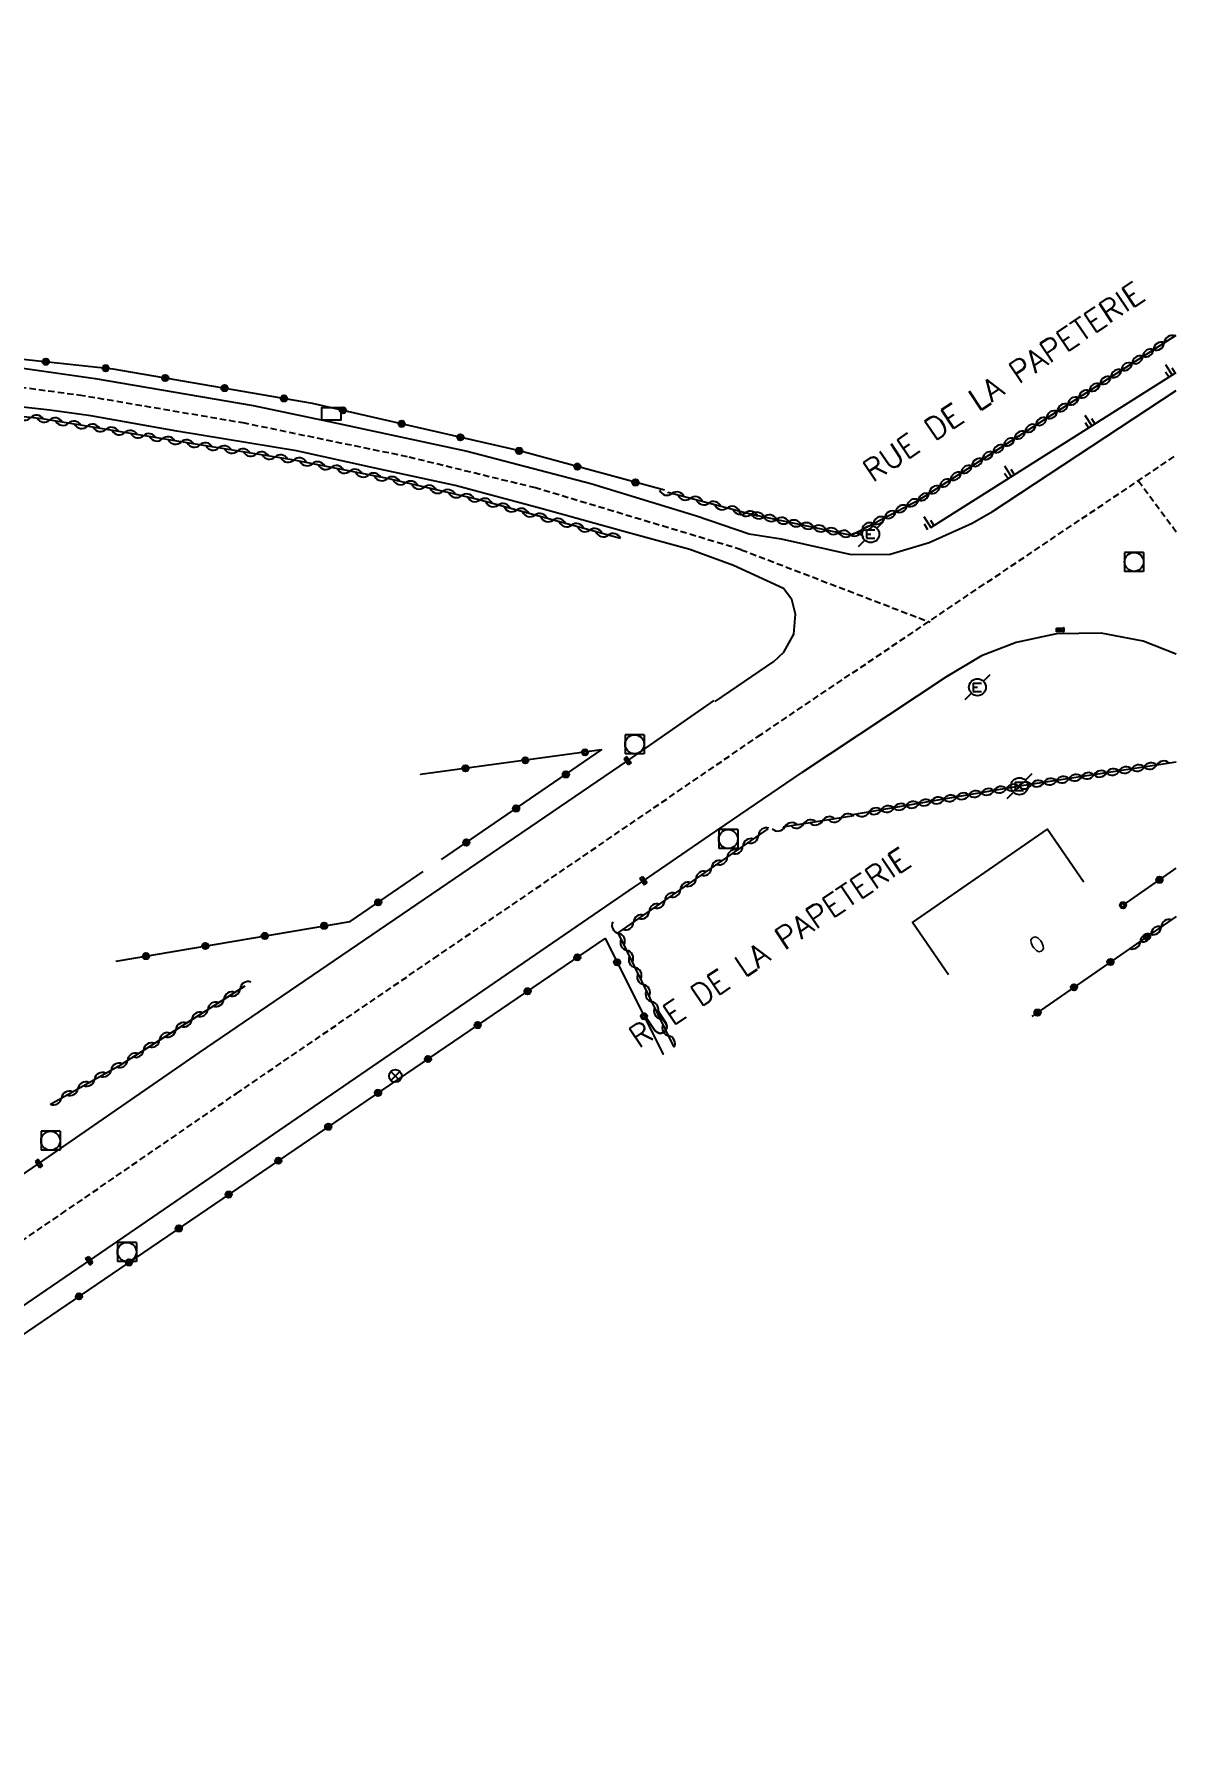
# Model space of a CAD drawing. Header units: millimetres. Extents: x 257000 to 258000, y 143999 to 144912.
# Drawn here: x 257910 to 258000, y 144172.8 to 144308.4 of the extents above; entities that cross this region are included whole.
import ezdxf
from ezdxf.enums import TextEntityAlignment as Align

# ---------------------------------------------------------------- set-up
doc = ezdxf.new("R2010")
doc.units = ezdxf.units.MM
doc.linetypes.add('DASHED', pattern=[0.75, 0.5, -0.25])
doc.layers.get('0').update_dxf_attribs({"linetype": 'CONTINUOUS'})
for name, color, linetype in [('W0001', 6, 'DASHED'), ('W0008', 7, 'CONTINUOUS'), ('W0100', 7, 'CONTINUOUS'), ('W0211', 2, 'CONTINUOUS'), ('W0310', 3, 'CONTINUOUS'), ('W0322', 7, 'CONTINUOUS'), ('W0400', 7, 'CONTINUOUS'), ('W0420', 7, 'CONTINUOUS'), ('W0469', 7, 'CONTINUOUS'), ('W0471', 7, 'CONTINUOUS'), ('W0989', 7, 'CONTINUOUS'), ('W0991', 7, 'CONTINUOUS'), ('W1471', 7, 'CONTINUOUS')]:
    doc.layers.add(name, color=color, linetype=linetype)
doc.styles.get("Standard").update_dxf_attribs({"font": 'romans.shx', "width": 0.85})

# ---------------------------------------------------------------- blocks, each defined once
blk = doc.blocks.new('T400')
for p, q in [((-0.15, 0.3), (0.15, 0.3)), ((-0.15, -0.25), (-0.15, 0.3)), ((-0.15, 0.15), (0.15, 0.15)), ((-0.15, 0), (0.15, 0)), ((0.15, 0.3), (0.15, -0.25)), ((-0.15, -0.15), (0.15, -0.15)), ((-0.15, -0.25), (-0.15, -0.3)), ((-0.15, -0.3), (0.15, -0.3)), ((0.15, -0.3), (0.15, -0.25))]:
    blk.add_line(p, q)
blk = doc.blocks.new('T420')
for p, q in [((0.75, 0.75), (-0.75, 0.75)), ((-0.75, 0.75), (-0.75, -0.75)), ((0.75, 0.75), (0.75, -0.75)), ((0.75, -0.75), (-0.75, -0.75))]:
    blk.add_line(p, q)
blk.add_ellipse((0, 0), major_axis=(-0.53, 0.53), ratio=1, start_param=3.926991, end_param=10.210176)
blk = doc.blocks.new('T469')
at = {"color": 0, "linetype": 'Continuous', "flags": 128}
for points in [[(-0.35, 0.35), (0.35, -0.35)], [(-0.35, -0.35), (0.35, 0.35)]]:
    blk.add_lwpolyline(points, dxfattribs=at)
at = {"color": 0, "linetype": 'Continuous'}
blk.add_circle((0, 0), 0.5, dxfattribs=at)
blk = doc.blocks.new('T1471')
at = {"color": 0, "linetype": 'Continuous', "flags": 128}
blk.add_lwpolyline([(-0.75, -0.5), (-0.75, 0.5), (0.75, 0.5), (0.75, -0.5), (-0.75, -0.5)], dxfattribs=at)
blk = doc.blocks.new('t322o')
at = {"color": 0, "linetype": 'Continuous'}
for radius in [0.25, 0.15]:
    blk.add_circle((0, 0), radius, dxfattribs=at)
blk = doc.blocks.new('t310o')
at = {"color": 0, "linetype": 'Continuous'}
for centre, start, end in [((-0.5, 0.38), 216.8699, 323.1304), ((0.5, -0.37), 36.8699, 143.1303)]:
    blk.add_arc(centre, 0.625, start, end, dxfattribs=at)
blk = doc.blocks.new('t211o')
at = {"color": 0, "linetype": 'Continuous'}
for p, q in [((-0.29, 0.5), (-0.29, 0)), ((0, 1), (0, 0)), ((0.29, 0.5), (0.29, 0))]:
    blk.add_line(p, q, dxfattribs=at)
blk = doc.blocks.new('T471')
for p, q in [((-0.333334, 0.333334), (-0.333334, -0.333334)), ((-0.333334, 0.333334), (0.333334, 0.333334)), ((-0.333334, 0), (0, 0)), ((0.500001, 0.500001), (1.000002, 1.000002)), ((-0.500001, -0.500001), (-1.000002, -1.000002)), ((-0.333334, -0.333334), (0.333334, -0.333334))]:
    blk.add_line(p, q)
blk.add_ellipse((0, 0), major_axis=(0.471405, 0.471405), ratio=1, start_param=5.4977871438, end_param=11.780972451)

msp = doc.modelspace()

# ---------------------------------------------------------------- linework, layer by layer
at = {"layer": 'W0001'}
msp.add_line((257965.71, 144267.75), (257980.59, 144262.04), dxfattribs=at)
for points in [[(257965.71, 144267.75), (257949.49, 144272.62), (257939.39, 144275.07), (257926.58, 144277.71), (257913.81, 144279.88), (257908.33, 144280.61), (257901.44, 144281.12), (257893.26, 144281.78), (257885.67, 144282.87), (257877.97, 144284.56), (257872.14, 144286.25), (257863.81, 144289.14), (257856.44, 144292.2), (257848.17, 144296.15), (257840.1, 144300.06), (257834.32, 144302.73), (257830.64, 144304.52), (257827.59, 144307.94), (257823.7, 144308.35), (257820.6, 144307.95)], [(257967.01, 144253.02), (257984.47, 144264.77), (258000, 144275.2)], [(258000, 144269.14), (257996.99, 144273.17)], [(257836.39, 144163.63), (257857.18, 144177.85), (257877.4, 144191.65), (257912.12, 144215.42), (257925.92, 144224.91), (257941.47, 144235.54), (257967.01, 144253.02)]]:
    msp.add_lwpolyline(points, dxfattribs=at)
at = {"layer": 'W0008'}
for points in [[(257965.09, 144266.5), (257961.66, 144267.76), (257956.74, 144269.1), (257950.01, 144270.98), (257943.15, 144272.8), (257936.72, 144274.19), (257930.66, 144275.54), (257921.21, 144277.09), (257914.45, 144278.3), (257911.21, 144278.74), (257906.19, 144279.3), (257896.56, 144279.95), (257890.76, 144280.55), (257885.17, 144281.39), (257878.17, 144282.92), (257870.4, 144285.24), (257862.44, 144288), (257856.22, 144290.57), (257847.79, 144294.68), (257839.14, 144298.84), (257833.68, 144301.17), (257825.8, 144303.63), (257822.07, 144304.77), (257818.25, 144305.59)], [(257907.97, 144282.21), (257914.79, 144281.24), (257927.22, 144279.1), (257933.59, 144277.77), (257944.11, 144275.52), (257953.84, 144272.98), (257962.17, 144270.43), (257966.32, 144268.99)], [(257966.32, 144268.99), (257968.84, 144268.61), (257974.36, 144267.36), (257977.45, 144267.41), (257980.53, 144268.31), (257983.91, 144269.85), (257985.52, 144270.76), (258000, 144280.3)], [(257963.65, 144255.8), (257968.27, 144258.95), (257969.05, 144259.69), (257969.84, 144261.09), (257969.97, 144262.66), (257969.69, 144263.83), (257969.04, 144264.7), (257965.09, 144266.5)], [(258000, 144259.53), (257997.39, 144260.54), (257994.07, 144261.18), (257990.56, 144261.12), (257987.38, 144260.45), (257984.63, 144259.39), (257981.84, 144257.71), (257970.45, 144250.18)], [(257742.88, 144104.88), (257749.75, 144109.63), (257758.02, 144115.24), (257768.88, 144122.75), (257787.6, 144135.48), (257796.97, 144141.79), (257805.95, 144148.04), (257834.74, 144167.64), (257842.17, 144172.81), (257872.29, 144193.26), (257883.95, 144201.36), (257910.34, 144219.39), (257922.99, 144228.13), (257956.74, 144251.12), (257963.58, 144255.86)], [(257838.03, 144159.62), (257876.23, 144185.72), (257876.68, 144186), (257913.9, 144211.45), (257914.31, 144211.72), (257928.86, 144221.69), (257957.3, 144241.2), (257958, 144241.67), (257963.19, 144245.22), (257970.45, 144250.18)]]:
    msp.add_lwpolyline(points, dxfattribs=at)
at = {"layer": 'W0100'}
msp.add_lwpolyline([(257982.04, 144234.26), (257979.2, 144238.38), (257989.85, 144245.73), (257992.69, 144241.62), (257992.69, 144241.62), (257992.69, 144241.62), (257992.69, 144241.62), (257992.69, 144241.62), (257992.69, 144241.62), (257992.69, 144241.62), (257992.69, 144241.62), (257992.69, 144241.62), (257992.69, 144241.62), (257992.69, 144241.62), (257992.69, 144241.62), (257992.69, 144241.62), (257992.69, 144241.62), (257992.69, 144241.62), (257992.69, 144241.62), (257992.69, 144241.62), (257992.69, 144241.62), (257992.69, 144241.62), (257992.69, 144241.62), (257992.69, 144241.62), (257992.69, 144241.62), (257992.69, 144241.62), (257992.69, 144241.62), (257992.69, 144241.62), (257992.69, 144241.62), (257992.69, 144241.62), (257992.69, 144241.62), (257992.69, 144241.62), (257992.69, 144241.62), (257992.69, 144241.62), (257992.69, 144241.62), (257992.69, 144241.62), (257992.69, 144241.62), (257992.69, 144241.62), (257992.69, 144241.62), (257992.69, 144241.62), (257992.69, 144241.62), (257992.69, 144241.62), (257992.69, 144241.62), (257992.69, 144241.62), (257992.69, 144241.62), (257992.69, 144241.62), (257992.69, 144241.62), (257992.69, 144241.62), (257992.69, 144241.62), (257992.69, 144241.62), (257992.69, 144241.62), (257992.69, 144241.62), (257992.69, 144241.62), (257992.69, 144241.62), (257992.69, 144241.62), (257992.69, 144241.62), (257992.69, 144241.62), (257992.69, 144241.62), (257992.69, 144241.62), (257992.69, 144241.62), (257992.69, 144241.62), (257992.69, 144241.62), (257992.69, 144241.62), (257992.69, 144241.62), (257992.69, 144241.62), (257992.69, 144241.62), (257992.69, 144241.62), (257992.69, 144241.62), (257992.69, 144241.62), (257992.69, 144241.62), (257992.69, 144241.62), (257992.69, 144241.62), (257992.69, 144241.62), (257992.69, 144241.62), (257992.69, 144241.62), (257992.69, 144241.62), (257992.69, 144241.62), (257992.69, 144241.62), (257992.69, 144241.62), (257992.69, 144241.62), (257992.69, 144241.62), (257992.69, 144241.62), (257992.69, 144241.62), (257992.69, 144241.62), (257992.69, 144241.62), (257992.69, 144241.62), (257992.69, 144241.62), (257992.69, 144241.62), (257992.69, 144241.62), (257992.69, 144241.62), (257992.69, 144241.62), (257992.69, 144241.62), (257992.69, 144241.62), (257992.69, 144241.62), (257992.69, 144241.62), (257992.69, 144241.62), (257992.69, 144241.62), (257992.69, 144241.62), (257992.69, 144241.62), (257992.69, 144241.62), (257992.69, 144241.62), (257992.69, 144241.62), (257992.69, 144241.62), (257992.69, 144241.62), (257992.69, 144241.62), (257992.69, 144241.62), (257992.69, 144241.62), (257992.69, 144241.62), (257992.69, 144241.62), (257992.69, 144241.62), (257992.69, 144241.62), (257992.69, 144241.62), (257992.69, 144241.62), (257992.69, 144241.62), (257992.69, 144241.62), (257992.69, 144241.62), (257992.69, 144241.62), (257992.69, 144241.62), (257992.69, 144241.62), (257992.69, 144241.62)], dxfattribs=at)
at = {"layer": 'W0211'}
msp.add_line((257979.8, 144271.74), (258000, 144284.66), dxfattribs=at)
msp.add_lwpolyline([(257980.64, 144269.51), (258000, 144281.71)], dxfattribs=at)
at = {"layer": 'W0310'}
for p, q in [((257999.81, 144242.53), (258000, 144242.67)), ((258000, 144238.86), (257996.83, 144236.66))]:
    msp.add_line(p, q, dxfattribs=at)
for points in [[(257966.52, 144270.54), (257974.36, 144268.9), (257979.8, 144271.74), (258000, 144284.66)], [(257956.19, 144268.64), (257944.93, 144271.71), (257937.81, 144273.35), (257930.47, 144274.81), (257921.21, 144276.3), (257910.59, 144278.07), (257903.36, 144278.85)], [(257967.01, 144270.4), (257959.92, 144272.27), (257959.92, 144272.27), (257959.92, 144272.27), (257959.92, 144272.27), (257959.92, 144272.27), (257959.92, 144272.27), (257959.92, 144272.27), (257959.92, 144272.27), (257959.92, 144272.27), (257959.92, 144272.27), (257959.92, 144272.27), (257959.92, 144272.27), (257959.92, 144272.27), (257959.92, 144272.27), (257959.92, 144272.27), (257959.92, 144272.27), (257959.92, 144272.27), (257959.92, 144272.27), (257959.92, 144272.27), (257959.92, 144272.27), (257959.92, 144272.27), (257959.92, 144272.27), (257959.92, 144272.27), (257959.92, 144272.27), (257959.92, 144272.27), (257959.92, 144272.27), (257959.92, 144272.27), (257959.92, 144272.27), (257959.92, 144272.27), (257959.92, 144272.27), (257959.92, 144272.27), (257959.92, 144272.27), (257959.92, 144272.27), (257959.92, 144272.27), (257959.92, 144272.27), (257959.92, 144272.27), (257959.92, 144272.27), (257959.92, 144272.27), (257959.92, 144272.27), (257959.92, 144272.27), (257959.92, 144272.27), (257959.92, 144272.27), (257959.92, 144272.27), (257959.92, 144272.27), (257959.92, 144272.27), (257959.92, 144272.27), (257959.92, 144272.27), (257959.92, 144272.27), (257959.92, 144272.27), (257959.92, 144272.27), (257959.92, 144272.27), (257959.92, 144272.27), (257959.92, 144272.27), (257959.92, 144272.27), (257959.92, 144272.27), (257959.92, 144272.27), (257959.92, 144272.27), (257959.92, 144272.27), (257959.92, 144272.27), (257959.92, 144272.27), (257959.92, 144272.27), (257959.92, 144272.27), (257959.92, 144272.27), (257959.92, 144272.27), (257959.92, 144272.27), (257959.92, 144272.27), (257959.92, 144272.27), (257959.92, 144272.27), (257959.92, 144272.27), (257959.92, 144272.27), (257959.92, 144272.27), (257959.92, 144272.27), (257959.92, 144272.27), (257959.92, 144272.27), (257959.92, 144272.27), (257959.92, 144272.27), (257959.92, 144272.27), (257959.92, 144272.27), (257959.92, 144272.27), (257959.92, 144272.27), (257959.92, 144272.27), (257959.92, 144272.27), (257959.92, 144272.27), (257959.92, 144272.27), (257959.92, 144272.27), (257959.92, 144272.27), (257959.92, 144272.27), (257959.92, 144272.27), (257959.92, 144272.27), (257959.92, 144272.27), (257959.92, 144272.27), (257959.92, 144272.27), (257959.92, 144272.27), (257959.92, 144272.27), (257959.92, 144272.27), (257959.92, 144272.27), (257959.92, 144272.27), (257959.92, 144272.27), (257959.92, 144272.27), (257959.92, 144272.27)], [(257959.92, 144272.27), (257959.92, 144272.27), (257959.92, 144272.27), (257959.92, 144272.27), (257959.92, 144272.27), (257959.92, 144272.27), (257959.92, 144272.27), (257959.92, 144272.27), (257959.92, 144272.27), (257959.92, 144272.27), (257959.92, 144272.27), (257959.92, 144272.27), (257959.92, 144272.27), (257959.92, 144272.27), (257959.92, 144272.27), (257959.92, 144272.27), (257959.92, 144272.27), (257959.92, 144272.27), (257959.92, 144272.27), (257959.92, 144272.27)], [(258000, 144251.02), (257987.63, 144249.11), (257974.48, 144246.85)], [(257960.43, 144228.55), (257960.43, 144228.55), (257960.43, 144228.55), (257960.43, 144228.55), (257960.43, 144228.55), (257960.43, 144228.55), (257960.43, 144228.55), (257960.43, 144228.55), (257960.43, 144228.55), (257960.43, 144228.55), (257960.43, 144228.55), (257960.43, 144228.55), (257960.43, 144228.55), (257960.43, 144228.55), (257960.43, 144228.55), (257960.43, 144228.55), (257960.43, 144228.55), (257960.43, 144228.55), (257956.01, 144237.56), (257967.82, 144245.75)], [(257974.57, 144246.78), (257969.01, 144245.9), (257969.01, 144245.9), (257969.01, 144245.9), (257969.01, 144245.9), (257969.01, 144245.9), (257969.01, 144245.9), (257969.01, 144245.9), (257969.01, 144245.9), (257969.01, 144245.9), (257969.01, 144245.9), (257969.01, 144245.9), (257969.01, 144245.9), (257969.01, 144245.9), (257969.01, 144245.9), (257969.01, 144245.9), (257969.01, 144245.9), (257969.01, 144245.9), (257969.01, 144245.9), (257969.01, 144245.9), (257969.01, 144245.9), (257969.01, 144245.9), (257969.01, 144245.9), (257969.01, 144245.9), (257969.01, 144245.9), (257969.01, 144245.9), (257969.01, 144245.9), (257969.01, 144245.9), (257969.01, 144245.9), (257969.01, 144245.9), (257969.01, 144245.9), (257969.01, 144245.9), (257969.01, 144245.9), (257969.01, 144245.9), (257969.01, 144245.9), (257969.01, 144245.9), (257969.01, 144245.9), (257969.01, 144245.9), (257969.01, 144245.9), (257969.01, 144245.9), (257969.01, 144245.9), (257969.01, 144245.9), (257969.01, 144245.9), (257969.01, 144245.9), (257969.01, 144245.9), (257969.01, 144245.9), (257969.01, 144245.9), (257969.01, 144245.9), (257969.01, 144245.9), (257969.01, 144245.9), (257969.01, 144245.9), (257969.01, 144245.9), (257969.01, 144245.9), (257969.01, 144245.9), (257969.01, 144245.9), (257969.01, 144245.9), (257969.01, 144245.9), (257969.01, 144245.9), (257969.01, 144245.9), (257969.01, 144245.9), (257969.01, 144245.9), (257969.01, 144245.9), (257969.01, 144245.9), (257969.01, 144245.9), (257969.01, 144245.9), (257969.01, 144245.9), (257969.01, 144245.9), (257969.01, 144245.9), (257969.01, 144245.9), (257969.01, 144245.9), (257969.01, 144245.9), (257969.01, 144245.9), (257969.01, 144245.9), (257969.01, 144245.9), (257969.01, 144245.9), (257969.01, 144245.9), (257969.01, 144245.9), (257969.01, 144245.9), (257969.01, 144245.9), (257969.01, 144245.9), (257969.01, 144245.9), (257969.01, 144245.9), (257969.01, 144245.9), (257969.01, 144245.9), (257969.01, 144245.9), (257969.01, 144245.9), (257969.01, 144245.9), (257969.01, 144245.9), (257969.01, 144245.9), (257969.01, 144245.9), (257969.01, 144245.9), (257969.01, 144245.9), (257969.01, 144245.9), (257969.01, 144245.9), (257969.01, 144245.9), (257969.01, 144245.9), (257969.01, 144245.9), (257969.01, 144245.9), (257969.01, 144245.9), (257969.01, 144245.9), (257969.01, 144245.9)], [(257969.01, 144245.9), (257969.01, 144245.9), (257969.01, 144245.9), (257969.01, 144245.9), (257969.01, 144245.9), (257969.01, 144245.9), (257969.01, 144245.9), (257969.01, 144245.9), (257969.01, 144245.9), (257969.01, 144245.9), (257969.01, 144245.9), (257969.01, 144245.9), (257969.01, 144245.9), (257969.01, 144245.9), (257969.01, 144245.9), (257969.01, 144245.9), (257969.01, 144245.9), (257969.01, 144245.9), (257969.01, 144245.9), (257969.01, 144245.9)], [(257911.25, 144224.05), (257911.25, 144224.05), (257911.25, 144224.05), (257911.25, 144224.05), (257911.25, 144224.05), (257911.25, 144224.05), (257911.25, 144224.05), (257911.25, 144224.05), (257911.25, 144224.05), (257911.25, 144224.05), (257911.25, 144224.05), (257911.25, 144224.05), (257911.25, 144224.05), (257911.25, 144224.05), (257911.25, 144224.05), (257911.25, 144224.05), (257911.25, 144224.05), (257911.25, 144224.05), (257916.83, 144227.19), (257926.6, 144233.39)], [(257960.43, 144228.55), (257960.43, 144228.55), (257960.43, 144228.55), (257960.43, 144228.55), (257960.43, 144228.55), (257960.43, 144228.55), (257960.43, 144228.55), (257960.43, 144228.55), (257960.43, 144228.55), (257960.43, 144228.55), (257960.43, 144228.55), (257960.43, 144228.55), (257960.43, 144228.55), (257960.43, 144228.55), (257960.43, 144228.55), (257960.43, 144228.55), (257960.43, 144228.55), (257960.43, 144228.55), (257960.43, 144228.55), (257960.43, 144228.55), (257960.43, 144228.55), (257960.43, 144228.55), (257960.43, 144228.55), (257960.43, 144228.55), (257960.43, 144228.55), (257960.43, 144228.55), (257960.43, 144228.55), (257960.43, 144228.55), (257960.43, 144228.55), (257960.43, 144228.55), (257960.43, 144228.55), (257960.43, 144228.55), (257960.43, 144228.55), (257960.43, 144228.55), (257960.43, 144228.55), (257960.43, 144228.55), (257960.43, 144228.55), (257960.43, 144228.55), (257960.43, 144228.55), (257960.43, 144228.55), (257960.43, 144228.55), (257960.43, 144228.55), (257960.43, 144228.55), (257960.43, 144228.55), (257960.43, 144228.55), (257960.43, 144228.55), (257960.43, 144228.55), (257960.43, 144228.55), (257960.43, 144228.55), (257960.43, 144228.55), (257960.43, 144228.55), (257960.43, 144228.55), (257960.43, 144228.55), (257960.43, 144228.55), (257960.43, 144228.55), (257960.43, 144228.55), (257960.43, 144228.55), (257960.43, 144228.55), (257960.43, 144228.55), (257960.43, 144228.55), (257960.43, 144228.55), (257960.43, 144228.55), (257960.43, 144228.55), (257960.43, 144228.55), (257960.43, 144228.55), (257960.43, 144228.55), (257960.43, 144228.55), (257960.43, 144228.55), (257960.43, 144228.55), (257960.43, 144228.55), (257960.43, 144228.55), (257960.43, 144228.55), (257960.43, 144228.55), (257960.43, 144228.55), (257960.43, 144228.55), (257960.43, 144228.55), (257960.43, 144228.55), (257960.43, 144228.55), (257960.43, 144228.55), (257960.43, 144228.55), (257960.43, 144228.55), (257960.43, 144228.55), (257960.43, 144228.55), (257960.43, 144228.55), (257960.43, 144228.55), (257960.43, 144228.55), (257960.43, 144228.55), (257960.43, 144228.55), (257960.43, 144228.55), (257960.43, 144228.55), (257960.43, 144228.55), (257960.43, 144228.55), (257960.43, 144228.55), (257960.43, 144228.55), (257960.43, 144228.55), (257960.43, 144228.55), (257960.43, 144228.55), (257960.43, 144228.55), (257960.43, 144228.55), (257960.43, 144228.55), (257960.43, 144228.55)], [(257911.25, 144224.05), (257911.25, 144224.05), (257911.25, 144224.05), (257911.25, 144224.05), (257911.25, 144224.05), (257911.25, 144224.05), (257911.25, 144224.05), (257911.25, 144224.05), (257911.25, 144224.05), (257911.25, 144224.05), (257911.25, 144224.05), (257911.25, 144224.05), (257911.25, 144224.05), (257911.25, 144224.05), (257911.25, 144224.05), (257911.25, 144224.05), (257911.25, 144224.05), (257911.25, 144224.05), (257911.25, 144224.05), (257911.25, 144224.05), (257911.25, 144224.05), (257911.25, 144224.05), (257911.25, 144224.05), (257911.25, 144224.05), (257911.25, 144224.05), (257911.25, 144224.05), (257911.25, 144224.05), (257911.25, 144224.05), (257911.25, 144224.05), (257911.25, 144224.05), (257911.25, 144224.05), (257911.25, 144224.05), (257911.25, 144224.05), (257911.25, 144224.05), (257911.25, 144224.05), (257911.25, 144224.05), (257911.25, 144224.05), (257911.25, 144224.05), (257911.25, 144224.05), (257911.25, 144224.05), (257911.25, 144224.05), (257911.25, 144224.05), (257911.25, 144224.05), (257911.25, 144224.05), (257911.25, 144224.05), (257911.25, 144224.05), (257911.25, 144224.05), (257911.25, 144224.05), (257911.25, 144224.05), (257911.25, 144224.05), (257911.25, 144224.05), (257911.25, 144224.05), (257911.25, 144224.05), (257911.25, 144224.05), (257911.25, 144224.05), (257911.25, 144224.05), (257911.25, 144224.05), (257911.25, 144224.05), (257911.25, 144224.05), (257911.25, 144224.05), (257911.25, 144224.05), (257911.25, 144224.05), (257911.25, 144224.05), (257911.25, 144224.05), (257911.25, 144224.05), (257911.25, 144224.05), (257911.25, 144224.05), (257911.25, 144224.05), (257911.25, 144224.05), (257911.25, 144224.05), (257911.25, 144224.05), (257911.25, 144224.05), (257911.25, 144224.05), (257911.25, 144224.05), (257911.25, 144224.05), (257911.25, 144224.05), (257911.25, 144224.05), (257911.25, 144224.05), (257911.25, 144224.05), (257911.25, 144224.05), (257911.25, 144224.05), (257911.25, 144224.05), (257911.25, 144224.05), (257911.25, 144224.05), (257911.25, 144224.05), (257911.25, 144224.05), (257911.25, 144224.05), (257911.25, 144224.05), (257911.25, 144224.05), (257911.25, 144224.05), (257911.25, 144224.05), (257911.25, 144224.05), (257911.25, 144224.05), (257911.25, 144224.05), (257911.25, 144224.05), (257911.25, 144224.05), (257911.25, 144224.05), (257911.25, 144224.05), (257911.25, 144224.05), (257911.25, 144224.05), (257911.25, 144224.05)]]:
    msp.add_lwpolyline(points, dxfattribs=at)
at = {"layer": 'W0322'}
msp.add_line((257995.8, 144239.74), (257999.81, 144242.53), dxfattribs=at)
for points in [[(257959.66, 144272.43), (257948.13, 144275.56), (257931.91, 144279.28), (257916.2, 144281.98), (257900.02, 144283.72)], [(257942.08, 144243.34), (257954.7, 144251.97), (257940.42, 144250.05), (257940.42, 144250.05), (257940.42, 144250.05), (257940.42, 144250.05), (257940.42, 144250.05), (257940.42, 144250.05), (257940.42, 144250.05), (257940.42, 144250.05), (257940.42, 144250.05), (257940.42, 144250.05), (257940.42, 144250.05), (257940.42, 144250.05), (257940.42, 144250.05), (257940.42, 144250.05), (257940.42, 144250.05), (257940.42, 144250.05), (257940.42, 144250.05), (257940.42, 144250.05), (257940.42, 144250.05), (257940.42, 144250.05), (257940.42, 144250.05), (257940.42, 144250.05), (257940.42, 144250.05), (257940.42, 144250.05), (257940.42, 144250.05), (257940.42, 144250.05), (257940.42, 144250.05), (257940.42, 144250.05), (257940.42, 144250.05), (257940.42, 144250.05), (257940.42, 144250.05), (257940.42, 144250.05), (257940.42, 144250.05), (257940.42, 144250.05), (257940.42, 144250.05), (257940.42, 144250.05), (257940.42, 144250.05), (257940.42, 144250.05), (257940.42, 144250.05), (257940.42, 144250.05), (257940.42, 144250.05), (257940.42, 144250.05), (257940.42, 144250.05), (257940.42, 144250.05), (257940.42, 144250.05), (257940.42, 144250.05), (257940.42, 144250.05), (257940.42, 144250.05), (257940.42, 144250.05), (257940.42, 144250.05), (257940.42, 144250.05), (257940.42, 144250.05), (257940.42, 144250.05), (257940.42, 144250.05), (257940.42, 144250.05), (257940.42, 144250.05), (257940.42, 144250.05), (257940.42, 144250.05), (257940.42, 144250.05), (257940.42, 144250.05), (257940.42, 144250.05), (257940.42, 144250.05), (257940.42, 144250.05), (257940.42, 144250.05), (257940.42, 144250.05), (257940.42, 144250.05), (257940.42, 144250.05), (257940.42, 144250.05), (257940.42, 144250.05), (257940.42, 144250.05), (257940.42, 144250.05), (257940.42, 144250.05), (257940.42, 144250.05), (257940.42, 144250.05), (257940.42, 144250.05), (257940.42, 144250.05), (257940.42, 144250.05), (257940.42, 144250.05), (257940.42, 144250.05), (257940.42, 144250.05), (257940.42, 144250.05), (257940.42, 144250.05), (257940.42, 144250.05), (257940.42, 144250.05), (257940.42, 144250.05), (257940.42, 144250.05), (257940.42, 144250.05), (257940.42, 144250.05), (257940.42, 144250.05), (257940.42, 144250.05), (257940.42, 144250.05), (257940.42, 144250.05), (257940.42, 144250.05), (257940.42, 144250.05), (257940.42, 144250.05), (257940.42, 144250.05), (257940.42, 144250.05), (257940.42, 144250.05), (257940.42, 144250.05)], [(257940.42, 144250.05), (257940.42, 144250.05), (257940.42, 144250.05), (257940.42, 144250.05), (257940.42, 144250.05), (257940.42, 144250.05), (257940.42, 144250.05), (257940.42, 144250.05), (257940.42, 144250.05), (257940.42, 144250.05), (257940.42, 144250.05), (257940.42, 144250.05), (257940.42, 144250.05), (257940.42, 144250.05), (257940.42, 144250.05), (257940.42, 144250.05), (257940.42, 144250.05), (257940.42, 144250.05), (257940.42, 144250.05), (257940.42, 144250.05)], [(257916.44, 144235.34), (257916.44, 144235.34), (257916.44, 144235.34), (257916.44, 144235.34), (257916.44, 144235.34), (257916.44, 144235.34), (257916.44, 144235.34), (257916.44, 144235.34), (257916.44, 144235.34), (257916.44, 144235.34), (257916.44, 144235.34), (257916.44, 144235.34), (257916.44, 144235.34), (257916.44, 144235.34), (257916.44, 144235.34), (257916.44, 144235.34), (257916.44, 144235.34), (257916.44, 144235.34), (257934.87, 144238.46), (257940.64, 144242.39)], [(258000, 144238.86), (257988.61, 144230.97)], [(257898.48, 144198.69), (257917.95, 144211.94), (257954.98, 144237.12), (257959.54, 144227.99), (257959.54, 144227.99), (257959.54, 144227.99), (257959.54, 144227.99), (257959.54, 144227.99), (257959.54, 144227.99), (257959.54, 144227.99), (257959.54, 144227.99), (257959.54, 144227.99), (257959.54, 144227.99), (257959.54, 144227.99), (257959.54, 144227.99), (257959.54, 144227.99), (257959.54, 144227.99), (257959.54, 144227.99), (257959.54, 144227.99), (257959.54, 144227.99), (257959.54, 144227.99), (257959.54, 144227.99), (257959.54, 144227.99), (257959.54, 144227.99), (257959.54, 144227.99), (257959.54, 144227.99), (257959.54, 144227.99), (257959.54, 144227.99), (257959.54, 144227.99), (257959.54, 144227.99), (257959.54, 144227.99), (257959.54, 144227.99), (257959.54, 144227.99), (257959.54, 144227.99), (257959.54, 144227.99), (257959.54, 144227.99), (257959.54, 144227.99), (257959.54, 144227.99), (257959.54, 144227.99), (257959.54, 144227.99), (257959.54, 144227.99), (257959.54, 144227.99), (257959.54, 144227.99), (257959.54, 144227.99), (257959.54, 144227.99), (257959.54, 144227.99), (257959.54, 144227.99), (257959.54, 144227.99), (257959.54, 144227.99), (257959.54, 144227.99), (257959.54, 144227.99), (257959.54, 144227.99), (257959.54, 144227.99), (257959.54, 144227.99), (257959.54, 144227.99), (257959.54, 144227.99), (257959.54, 144227.99), (257959.54, 144227.99), (257959.54, 144227.99), (257959.54, 144227.99), (257959.54, 144227.99), (257959.54, 144227.99), (257959.54, 144227.99), (257959.54, 144227.99), (257959.54, 144227.99), (257959.54, 144227.99), (257959.54, 144227.99), (257959.54, 144227.99), (257959.54, 144227.99), (257959.54, 144227.99), (257959.54, 144227.99), (257959.54, 144227.99), (257959.54, 144227.99), (257959.54, 144227.99), (257959.54, 144227.99), (257959.54, 144227.99), (257959.54, 144227.99), (257959.54, 144227.99), (257959.54, 144227.99), (257959.54, 144227.99), (257959.54, 144227.99), (257959.54, 144227.99), (257959.54, 144227.99), (257959.54, 144227.99), (257959.54, 144227.99), (257959.54, 144227.99), (257959.54, 144227.99), (257959.54, 144227.99), (257959.54, 144227.99), (257959.54, 144227.99), (257959.54, 144227.99), (257959.54, 144227.99), (257959.54, 144227.99), (257959.54, 144227.99), (257959.54, 144227.99), (257959.54, 144227.99), (257959.54, 144227.99)], [(257916.44, 144235.34), (257916.44, 144235.34), (257916.44, 144235.34), (257916.44, 144235.34), (257916.44, 144235.34), (257916.44, 144235.34), (257916.44, 144235.34), (257916.44, 144235.34), (257916.44, 144235.34), (257916.44, 144235.34), (257916.44, 144235.34), (257916.44, 144235.34), (257916.44, 144235.34), (257916.44, 144235.34), (257916.44, 144235.34), (257916.44, 144235.34), (257916.44, 144235.34), (257916.44, 144235.34), (257916.44, 144235.34), (257916.44, 144235.34), (257916.44, 144235.34), (257916.44, 144235.34), (257916.44, 144235.34), (257916.44, 144235.34), (257916.44, 144235.34), (257916.44, 144235.34), (257916.44, 144235.34), (257916.44, 144235.34), (257916.44, 144235.34), (257916.44, 144235.34), (257916.44, 144235.34), (257916.44, 144235.34), (257916.44, 144235.34), (257916.44, 144235.34), (257916.44, 144235.34), (257916.44, 144235.34), (257916.44, 144235.34), (257916.44, 144235.34), (257916.44, 144235.34), (257916.44, 144235.34), (257916.44, 144235.34), (257916.44, 144235.34), (257916.44, 144235.34), (257916.44, 144235.34), (257916.44, 144235.34), (257916.44, 144235.34), (257916.44, 144235.34), (257916.44, 144235.34), (257916.44, 144235.34), (257916.44, 144235.34), (257916.44, 144235.34), (257916.44, 144235.34), (257916.44, 144235.34), (257916.44, 144235.34), (257916.44, 144235.34), (257916.44, 144235.34), (257916.44, 144235.34), (257916.44, 144235.34), (257916.44, 144235.34), (257916.44, 144235.34), (257916.44, 144235.34), (257916.44, 144235.34), (257916.44, 144235.34), (257916.44, 144235.34), (257916.44, 144235.34), (257916.44, 144235.34), (257916.44, 144235.34), (257916.44, 144235.34), (257916.44, 144235.34), (257916.44, 144235.34), (257916.44, 144235.34), (257916.44, 144235.34), (257916.44, 144235.34), (257916.44, 144235.34), (257916.44, 144235.34), (257916.44, 144235.34), (257916.44, 144235.34), (257916.44, 144235.34), (257916.44, 144235.34), (257916.44, 144235.34), (257916.44, 144235.34), (257916.44, 144235.34), (257916.44, 144235.34), (257916.44, 144235.34), (257916.44, 144235.34), (257916.44, 144235.34), (257916.44, 144235.34), (257916.44, 144235.34), (257916.44, 144235.34), (257916.44, 144235.34), (257916.44, 144235.34), (257916.44, 144235.34), (257916.44, 144235.34), (257916.44, 144235.34), (257916.44, 144235.34), (257916.44, 144235.34), (257916.44, 144235.34), (257916.44, 144235.34), (257916.44, 144235.34), (257916.44, 144235.34), (257916.44, 144235.34)], [(257959.54, 144227.99), (257959.54, 144227.99), (257959.54, 144227.99), (257959.54, 144227.99), (257959.54, 144227.99), (257959.54, 144227.99), (257959.54, 144227.99), (257959.54, 144227.99), (257959.54, 144227.99), (257959.54, 144227.99), (257959.54, 144227.99), (257959.54, 144227.99), (257959.54, 144227.99), (257959.54, 144227.99), (257959.54, 144227.99), (257959.54, 144227.99), (257959.54, 144227.99), (257959.54, 144227.99), (257959.54, 144227.99), (257959.54, 144227.99)]]:
    msp.add_lwpolyline(points, dxfattribs=at)

# ---------------------------------------------------------------- block references
at = {"layer": 'W0211', "rotation": 32.21817093507105}
for p in [(257999.67, 144281.5), (257993.33, 144277.51), (257986.98, 144273.51), (257980.64, 144269.51)]:
    msp.add_blockref('t211o', p, dxfattribs=at)
at = {"layer": 'W0310'}
for p, rotation in [((257997.36, 144282.98), 32.61197289888199), ((257998.2, 144283.52), 32.61197289888199), ((257999.05, 144284.05), 32.61197289888199), ((257995.67, 144281.9), 32.61197289888199), ((257996.52, 144282.44), 32.61197289888199), ((257993.15, 144280.28), 32.61197289888199), ((257993.99, 144280.82), 32.61197289888199), ((257994.83, 144281.36), 32.61197289888199), ((257991.46, 144279.2), 32.61197289888199), ((257992.31, 144279.74), 32.61197289888199), ((257909.7, 144278.16), 173.8355889221884), ((257911.19, 144277.97), 170.5402218089216), ((257988.94, 144277.59), 32.61197289888199), ((257989.78, 144278.12), 32.61197289888199), ((257990.62, 144278.66), 32.61197289888199), ((257912.67, 144277.72), 170.5402218089216), ((257914.15, 144277.47), 170.5402218089216), ((257915.63, 144277.23), 170.5402218089216), ((257917.11, 144276.98), 170.5402218089216), ((257918.59, 144276.73), 170.5402218089216), ((257987.25, 144276.51), 32.61197289888199), ((257988.09, 144277.05), 32.61197289888199), ((257920.07, 144276.49), 170.5402218089216), ((257921.55, 144276.24), 170.8892369333248), ((257923.03, 144276.01), 170.8892369333248), ((257924.51, 144275.77), 170.8892369333248), ((257925.99, 144275.53), 170.8892369333248), ((257927.47, 144275.29), 170.8892369333248), ((257984.73, 144274.89), 32.61197289888199), ((257985.57, 144275.43), 32.61197289888199), ((257986.41, 144275.97), 32.61197289888199), ((257928.95, 144275.06), 170.8892369333248), ((257930.43, 144274.82), 170.8892369333248), ((257931.9, 144274.53), 168.7141369404883), ((257933.37, 144274.23), 168.7141369404883), ((257934.85, 144273.94), 168.7141369404883), ((257983.04, 144273.81), 32.61197289888199), ((257983.88, 144274.35), 32.61197289888199), ((257936.32, 144273.64), 168.7141369404883), ((257937.79, 144273.35), 168.7141369404883), ((257939.25, 144273.02), 167.0694564934538), ((257940.71, 144272.68), 167.0694564934538), ((257980.51, 144272.2), 32.61197289888199), ((257981.36, 144272.74), 32.61197289888199), ((257982.2, 144273.27), 32.61197289888199), ((257942.17, 144272.35), 167.0694564934538), ((257943.64, 144272.01), 167.0694564934538), ((257945.1, 144271.67), 164.7280331076106), ((257946.54, 144271.27), 164.7280331076106), ((257960.24, 144272.18), 165.2489545754732), ((257961.69, 144271.8), 165.2489545754732), ((257963.14, 144271.42), 165.2489545754732), ((257964.59, 144271.04), 165.2489545754732), ((257978.78, 144271.21), 27.60105852038765), ((257979.67, 144271.67), 27.60105852038765), ((257947.99, 144270.88), 164.7280331076106), ((257949.44, 144270.48), 164.7280331076106), ((257950.88, 144270.09), 164.7280331076106), ((257952.33, 144269.69), 164.7280331076106), ((257966.04, 144270.66), 165.2489545754732), ((257966.52, 144270.54), 348.1334341696942), ((257967.5, 144270.34), 348.1334341696942), ((257968.47, 144270.13), 348.1334341696942), ((257969.45, 144269.93), 348.1334341696942), ((257970.43, 144269.72), 348.1334341696942), ((257976.12, 144269.82), 27.60105852038765), ((257977.01, 144270.28), 27.60105852038765), ((257977.89, 144270.74), 27.60105852038765), ((257953.78, 144269.3), 164.7280331076106), ((257955.22, 144268.9), 164.7280331076106), ((257971.41, 144269.52), 348.1334341696942), ((257972.39, 144269.31), 348.1334341696942), ((257973.37, 144269.11), 348.1334341696942), ((257974.35, 144268.9), 348.1334341696942), ((257975.23, 144269.35), 27.60105852038765), ((257998.45, 144250.78), 188.793281480168), ((257989.56, 144249.41), 188.793281480168), ((257990.55, 144249.56), 188.793281480168), ((257991.54, 144249.71), 188.793281480168), ((257992.52, 144249.86), 188.793281480168), ((257993.51, 144250.02), 188.793281480168), ((257994.5, 144250.17), 188.793281480168), ((257995.49, 144250.32), 188.793281480168), ((257996.48, 144250.48), 188.793281480168), ((257997.47, 144250.63), 188.793281480168), ((257981.67, 144248.08), 189.743824582893), ((257982.66, 144248.25), 189.743824582893), ((257983.64, 144248.42), 189.743824582893), ((257984.63, 144248.59), 189.743824582893), ((257985.61, 144248.76), 189.743824582893), ((257986.6, 144248.93), 189.743824582893), ((257987.58, 144249.1), 189.743824582893), ((257988.57, 144249.25), 188.793281480168), ((257975.76, 144247.07), 189.743824582893), ((257976.74, 144247.24), 189.743824582893), ((257977.73, 144247.41), 189.743824582893), ((257978.71, 144247.58), 189.743824582893), ((257979.7, 144247.74), 189.743824582893), ((257980.68, 144247.92), 189.743824582893), ((257967.07, 144245.23), 34.75488811466106), ((257969.14, 144245.92), 189.0435190175667), ((257970.62, 144246.15), 189.0435190175667), ((257972.1, 144246.39), 189.0435190175667), ((257973.58, 144246.62), 189.0435190175667), ((257965.84, 144244.38), 34.75488811466106), ((257963.37, 144242.67), 34.75488811466106), ((257964.61, 144243.52), 34.75488811466106), ((257960.91, 144240.96), 34.75488811466106), ((257962.14, 144241.82), 34.75488811466106), ((257959.68, 144240.11), 34.75488811466106), ((257957.21, 144238.39), 34.75488811466106), ((257958.45, 144239.25), 34.75488811466106), ((257956.03, 144237.53), 116.1184362709301), ((257997.16, 144236.89), 214.6916283808825), ((257997.98, 144237.46), 214.6916283808825), ((257998.8, 144238.02), 214.6916283808825), ((257956.69, 144236.18), 116.1184362709301), ((257957.35, 144234.83), 116.1184362709301), ((257926.2, 144233.14), 32.4073477646238), ((257958.01, 144233.49), 116.1184362709301), ((257923.66, 144231.53), 32.4073477646238), ((257924.93, 144232.33), 32.4073477646238), ((257958.67, 144232.14), 116.1184362709301), ((257922.4, 144230.73), 32.4073477646238), ((257959.33, 144230.79), 116.1184362709301), ((257919.86, 144229.12), 32.4073477646238), ((257921.13, 144229.92), 32.4073477646238), ((257959.99, 144229.45), 116.1184362709301), ((257917.33, 144227.51), 32.4073477646238), ((257918.6, 144228.32), 32.4073477646238), ((257916.04, 144226.75), 29.36550004156772), ((257913.42, 144225.28), 29.36550004156772), ((257914.73, 144226.01), 29.36550004156772), ((257912.12, 144224.54), 29.36550004156772)]:
    msp.add_blockref('t310o', p, dxfattribs=dict(at, rotation=rotation))
at = {"layer": 'W0322'}
for p, rotation in [((257910.89, 144282.56), 173.8664664605355), ((257915.61, 144282.05), 173.8664664605355), ((257920.3, 144281.28), 170.2452454918046), ((257924.98, 144280.48), 170.2452454918046), ((257929.66, 144279.67), 170.2452454918046), ((257934.31, 144278.73), 167.0626570108885), ((257938.94, 144277.67), 167.0626570108885), ((257943.57, 144276.61), 167.0626570108885), ((257948.2, 144275.54), 164.8357918018071), ((257952.79, 144274.3), 164.8357918018071), ((257957.37, 144273.05), 164.8357918018071), ((257948.68, 144251.16), 187.6544121625494), ((257953.39, 144251.79), 187.6544121625494), ((257943.97, 144250.53), 187.6544121625494), ((257951.88, 144250.04), 34.35392121998482), ((257947.96, 144247.36), 34.35392121998482), ((257944.04, 144244.68), 34.35392121998482), ((257998.67, 144241.74), 34.84500232031129), ((257937.09, 144239.97), 34.25290889802151), ((257995.8, 144239.74), 34.84500232031129), ((257928.15, 144237.32), 9.628078623678363), ((257932.83, 144238.12), 9.628078623678363), ((257997.69, 144237.26), 214.692776495198), ((257923.47, 144236.53), 9.628078623678363), ((257918.78, 144235.73), 9.628078623678363), ((257952.79, 144235.63), 34.21701707497764), ((257955.92, 144235.24), 296.5298520833235), ((257994.81, 144235.27), 214.692776495198), ((257991.94, 144233.27), 214.692776495198), ((257948.86, 144232.96), 34.21701707497764), ((257958.04, 144230.99), 296.5298520833235), ((257989.06, 144231.28), 214.692776495198), ((257944.93, 144230.29), 34.21701707497764), ((257941.01, 144227.62), 34.21701707497764), ((257937.08, 144224.95), 34.21701707497764), ((257933.15, 144222.28), 34.21701707497764), ((257929.22, 144219.61), 34.21701707497764), ((257925.3, 144216.94), 34.21701707497764), ((257921.37, 144214.27), 34.21701707497764), ((257917.44, 144211.59), 34.23929167804037), ((257913.51, 144208.92), 34.23929167804037)]:
    msp.add_blockref('t322o', p, dxfattribs=dict(at, rotation=rotation))
at = {"layer": 'W0400'}
for p, rotation in [((257990.86, 144261.44), 92.54480437981309), ((257956.74, 144251.12), 214.270594373234), ((257958, 144241.67), 34.17439180171993), ((257910.34, 144219.39), 214.3477789154611), ((257914.31, 144211.72), 32.93282140958466)]:
    msp.add_blockref('T400', p, dxfattribs=dict(at, rotation=rotation))
at = {"layer": 'W0420'}
for p in [(257996.67, 144266.79), (257957.3, 144252.42), (257964.68, 144244.95), (257911.26, 144221.18), (257917.28, 144212.42)]:
    msp.add_blockref('T420', p, dxfattribs=at)
at = {"layer": 'W0469'}
msp.add_blockref('T469', (257938.44, 144226.29), dxfattribs=at)
at = {"layer": 'W0471'}
for p in [(257975.91, 144268.98), (257984.32, 144256.91), (257987.63, 144249.11)]:
    msp.add_blockref('T471', p, dxfattribs=at)
at = {"layer": 'W1471'}
msp.add_blockref('T1471', (257933.39, 144278.46), dxfattribs=at)

# ---------------------------------------------------------------- texts
at = {"layer": 'W0989'}
for p in [(257986.37, 144280.99), (257967.93, 144236.39)]:
    msp.add_text('RUE DE LA PAPETERIE', height=1.75, rotation=33.9264, dxfattribs=at).set_placement(p, align=Align.MIDDLE)
at = {"layer": 'W0991'}
msp.add_text('0', height=1.25, rotation=34.6252, dxfattribs=at).set_placement((257989.03, 144236.66), align=Align.MIDDLE)

doc.saveas('drawing.dxf')
